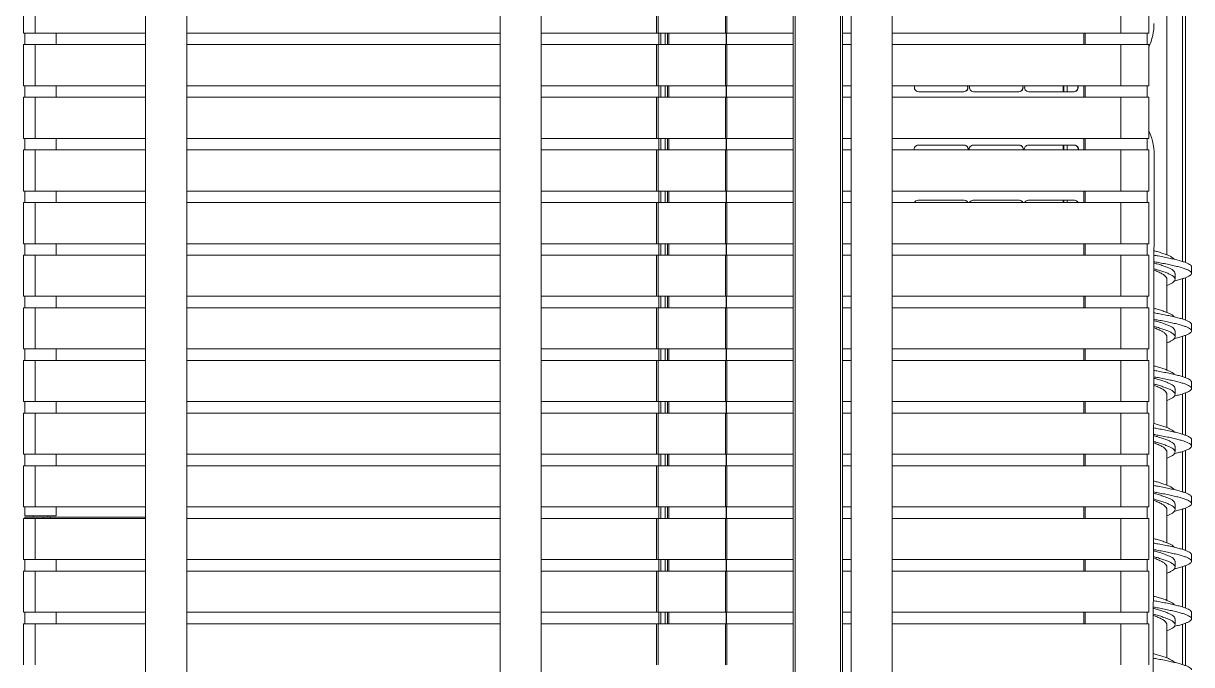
# Model space of a CAD drawing. Header units: millimetres. Extents: x 8553 to 64453, y 11523 to 72084.
# Drawn here: x 49689 to 50825, y 14904 to 15527 of the extents above; entities that cross this region are included whole.
import ezdxf

# ---------------------------------------------------------------- set-up
doc = ezdxf.new("R2010")
doc.units = ezdxf.units.MM
doc.layers.add('grey', color=254, linetype='Continuous')

msp = doc.modelspace()

# ---------------------------------------------------------------- linework, layer by layer
at = {"layer": 'grey', "linetype": 'Continuous', "lineweight": 15}
for p, q in [((50437.751, 14079.24), (50437.751, 16831.474)), ((50439.751, 16831.874), (50439.751, 14078.84)), ((50483.751, 14078.84), (50483.751, 16831.874)), ((50485.751, 16831.757), (50485.751, 14078.957)), ((49808.083, 16771.297), (49808.083, 14149.697)), ((49848.083, 14149.697), (49848.083, 16771.297)), ((50152.846, 16771.297), (50152.846, 14149.697)), ((50192.846, 14149.697), (50192.846, 16771.297)), ((50534.187, 14143.037), (50534.187, 16772.637)), ((50494.187, 16610.557), (50494.187, 14300.157)), ((50816.549, 15590.357), (50816.549, 15295.864)), ((50819.349, 15591.312), (50819.349, 15294.914)), ((50801.351, 15302.302), (50801.351, 15583.929)), ((49689.15, 15557.991), (49689.15, 15517.991)), ((49700.512, 15557.991), (49700.512, 15517.991)), ((50305.084, 15557.991), (50305.084, 15517.991)), ((50306.525, 15557.991), (50306.525, 15517.991)), ((50372.028, 15557.991), (50372.028, 15517.991)), ((50373.191, 15557.991), (50373.191, 15517.991)), ((50756.536, 15557.991), (50756.536, 15517.991)), ((50783.641, 15517.991), (50783.641, 15557.991)), ((49689.15, 15517.991), (49700.512, 15517.991)), ((49690.644, 15517.991), (49690.644, 15506.791)), ((49808.083, 15517.991), (49700.512, 15517.991)), ((49721.044, 15506.791), (49721.044, 15517.991)), ((50152.846, 15517.991), (49848.083, 15517.991)), ((50305.084, 15517.991), (50192.846, 15517.991)), ((50306.525, 15517.991), (50305.084, 15517.991)), ((50372.028, 15517.991), (50306.525, 15517.991)), ((50307.152, 15517.991), (50307.152, 15506.791)), ((50309.137, 15517.991), (50309.137, 15506.791)), ((50313.41, 15517.991), (50313.41, 15506.791)), ((50313.474, 15506.791), (50313.474, 15517.991)), ((50315.483, 15517.991), (50315.483, 15506.791)), ((50317.003, 15517.991), (50317.003, 15506.791)), ((50373.191, 15517.991), (50372.028, 15517.991)), ((50372.655, 15517.991), (50372.655, 15506.791)), ((50372.919, 15517.991), (50372.919, 15506.791)), ((50437.751, 15517.991), (50373.191, 15517.991)), ((50494.187, 15517.991), (50485.751, 15517.991)), ((50756.536, 15517.991), (50534.187, 15517.991)), ((50720.574, 15517.991), (50720.574, 15506.791)), ((50721.83, 15506.791), (50721.83, 15517.991)), ((50783.641, 15517.991), (50756.536, 15517.991)), ((50782.151, 15506.791), (50782.151, 15517.991)), ((49689.15, 15506.791), (49689.15, 15466.791)), ((49689.15, 15506.791), (49700.512, 15506.791)), ((49700.512, 15506.791), (49700.512, 15466.791)), ((49808.083, 15506.791), (49700.512, 15506.791)), ((50152.846, 15506.791), (49848.083, 15506.791)), ((50305.084, 15506.791), (50192.846, 15506.791)), ((50305.084, 15506.791), (50305.084, 15466.791)), ((50306.525, 15506.791), (50305.084, 15506.791)), ((50306.525, 15506.791), (50306.525, 15466.791)), ((50372.028, 15506.791), (50306.525, 15506.791)), ((50372.028, 15506.791), (50372.028, 15466.791)), ((50373.191, 15506.791), (50372.028, 15506.791)), ((50373.191, 15506.791), (50373.191, 15466.791)), ((50437.751, 15506.791), (50373.191, 15506.791)), ((50494.187, 15506.791), (50485.751, 15506.791)), ((50756.536, 15506.791), (50534.187, 15506.791)), ((50756.536, 15506.791), (50756.536, 15466.791)), ((50783.641, 15506.791), (50756.536, 15506.791)), ((50783.641, 15466.791), (50783.641, 15506.791)), ((49689.15, 15466.791), (49700.512, 15466.791)), ((49690.644, 15466.791), (49690.644, 15455.591)), ((49808.083, 15466.791), (49700.512, 15466.791)), ((49721.044, 15455.591), (49721.044, 15466.791)), ((50152.846, 15466.791), (49848.083, 15466.791)), ((50305.084, 15466.791), (50192.846, 15466.791)), ((50306.525, 15466.791), (50305.084, 15466.791)), ((50372.028, 15466.791), (50306.525, 15466.791)), ((50307.152, 15466.791), (50307.152, 15455.591)), ((50309.137, 15466.791), (50309.137, 15455.591)), ((50313.41, 15466.791), (50313.41, 15455.591)), ((50313.474, 15455.591), (50313.474, 15466.791)), ((50315.483, 15466.791), (50315.483, 15455.591)), ((50317.003, 15466.791), (50317.003, 15455.591)), ((50373.191, 15466.791), (50372.028, 15466.791)), ((50372.655, 15466.791), (50372.655, 15455.591)), ((50372.919, 15466.791), (50372.919, 15455.591)), ((50437.751, 15466.791), (50373.191, 15466.791)), ((50494.187, 15466.791), (50485.751, 15466.791)), ((50756.536, 15466.791), (50534.187, 15466.791)), ((50700.551, 15466.791), (50700.551, 15460.988)), ((50700.951, 15466.791), (50700.951, 15460.988)), ((50704.237, 15466.791), (50704.237, 15460.988)), ((50720.574, 15466.791), (50720.574, 15455.591)), ((50721.83, 15455.591), (50721.83, 15466.791)), ((50783.641, 15466.791), (50756.536, 15466.791)), ((50782.151, 15455.591), (50782.151, 15466.791)), ((49689.15, 15455.591), (49689.15, 15415.591)), ((49689.15, 15455.591), (49700.512, 15455.591)), ((49700.512, 15455.591), (49700.512, 15415.591)), ((49808.083, 15455.591), (49700.512, 15455.591)), ((50152.846, 15455.591), (49848.083, 15455.591)), ((50305.084, 15455.591), (50192.846, 15455.591)), ((50305.084, 15455.591), (50305.084, 15415.591)), ((50306.525, 15455.591), (50305.084, 15455.591)), ((50306.525, 15455.591), (50306.525, 15415.591)), ((50372.028, 15455.591), (50306.525, 15455.591)), ((50372.028, 15455.591), (50372.028, 15415.591)), ((50373.191, 15455.591), (50372.028, 15455.591)), ((50373.191, 15455.591), (50373.191, 15415.591)), ((50437.751, 15455.591), (50373.191, 15455.591)), ((50494.187, 15455.591), (50485.751, 15455.591)), ((50756.536, 15455.591), (50534.187, 15455.591)), ((50559.774, 15460.988), (50603.894, 15460.988)), ((50613.348, 15460.988), (50657.467, 15460.988)), ((50666.921, 15460.988), (50711.041, 15460.988)), ((50756.536, 15455.591), (50756.536, 15415.591)), ((50783.641, 15455.591), (50756.536, 15455.591)), ((50783.641, 15415.591), (50783.641, 15455.591)), ((49689.15, 15415.591), (49700.512, 15415.591)), ((49690.644, 15415.591), (49690.644, 15404.391)), ((49808.083, 15415.591), (49700.512, 15415.591)), ((49721.044, 15404.391), (49721.044, 15415.591)), ((50152.846, 15415.591), (49848.083, 15415.591)), ((50305.084, 15415.591), (50192.846, 15415.591)), ((50306.525, 15415.591), (50305.084, 15415.591)), ((50372.028, 15415.591), (50306.525, 15415.591)), ((50307.152, 15415.591), (50307.152, 15404.391)), ((50309.137, 15415.591), (50309.137, 15404.391)), ((50313.41, 15415.591), (50313.41, 15404.391)), ((50313.474, 15404.391), (50313.474, 15415.591)), ((50315.483, 15415.591), (50315.483, 15404.391)), ((50317.003, 15415.591), (50317.003, 15404.391)), ((50373.191, 15415.591), (50372.028, 15415.591)), ((50372.655, 15415.591), (50372.655, 15404.391)), ((50372.919, 15415.591), (50372.919, 15404.391)), ((50437.751, 15415.591), (50373.191, 15415.591)), ((50494.187, 15415.591), (50485.751, 15415.591)), ((50756.536, 15415.591), (50534.187, 15415.591)), ((50604.288, 15408.988), (50559.38, 15408.988)), ((50657.861, 15408.988), (50612.954, 15408.988)), ((50711.435, 15408.988), (50666.527, 15408.988)), ((50700.551, 15408.988), (50700.551, 15404.391)), ((50700.951, 15408.988), (50700.951, 15404.391)), ((50704.237, 15408.988), (50704.237, 15404.391)), ((50720.574, 15415.591), (50720.574, 15404.391)), ((50721.83, 15404.391), (50721.83, 15415.591)), ((50783.641, 15415.591), (50756.536, 15415.591)), ((50782.151, 15404.391), (50782.151, 15415.591)), ((49689.15, 15404.391), (49689.15, 15364.391)), ((49689.15, 15404.391), (49700.512, 15404.391)), ((49700.512, 15404.391), (49700.512, 15364.391)), ((49808.083, 15404.391), (49700.512, 15404.391)), ((50152.846, 15404.391), (49848.083, 15404.391)), ((50305.084, 15404.391), (50192.846, 15404.391)), ((50305.084, 15404.391), (50305.084, 15364.391)), ((50306.525, 15404.391), (50305.084, 15404.391)), ((50306.525, 15404.391), (50306.525, 15364.391)), ((50372.028, 15404.391), (50306.525, 15404.391)), ((50372.028, 15404.391), (50372.028, 15364.391)), ((50373.191, 15404.391), (50372.028, 15404.391)), ((50373.191, 15404.391), (50373.191, 15364.391)), ((50437.751, 15404.391), (50373.191, 15404.391)), ((50494.187, 15404.391), (50485.751, 15404.391)), ((50756.536, 15404.391), (50534.187, 15404.391)), ((50756.536, 15404.391), (50756.536, 15364.391)), ((50783.641, 15404.391), (50756.536, 15404.391)), ((50783.641, 15364.391), (50783.641, 15404.391)), ((50788.899, 15395.707), (50786.76, 14138.008)), ((49689.15, 15364.391), (49700.512, 15364.391)), ((49690.644, 15364.391), (49690.644, 15353.191)), ((49808.083, 15364.391), (49700.512, 15364.391)), ((49721.044, 15353.191), (49721.044, 15364.391)), ((50152.846, 15364.391), (49848.083, 15364.391)), ((50305.084, 15364.391), (50192.846, 15364.391)), ((50306.525, 15364.391), (50305.084, 15364.391)), ((50372.028, 15364.391), (50306.525, 15364.391)), ((50307.152, 15364.391), (50307.152, 15353.191)), ((50309.137, 15364.391), (50309.137, 15353.191)), ((50313.41, 15364.391), (50313.41, 15353.191)), ((50313.474, 15353.191), (50313.474, 15364.391)), ((50315.483, 15364.391), (50315.483, 15353.191)), ((50317.003, 15364.391), (50317.003, 15353.191)), ((50373.191, 15364.391), (50372.028, 15364.391)), ((50372.655, 15364.391), (50372.655, 15353.191)), ((50372.919, 15364.391), (50372.919, 15353.191)), ((50437.751, 15364.391), (50373.191, 15364.391)), ((50494.187, 15364.391), (50485.751, 15364.391)), ((50756.536, 15364.391), (50534.187, 15364.391)), ((50720.574, 15364.391), (50720.574, 15353.191)), ((50721.83, 15353.191), (50721.83, 15364.391)), ((50783.641, 15364.391), (50756.536, 15364.391)), ((50782.151, 15353.191), (50782.151, 15364.391)), ((49689.15, 15353.191), (49689.15, 15313.191)), ((49689.15, 15353.191), (49700.512, 15353.191)), ((49700.512, 15353.191), (49700.512, 15313.191)), ((49808.083, 15353.191), (49700.512, 15353.191)), ((50152.846, 15353.191), (49848.083, 15353.191)), ((50305.084, 15353.191), (50192.846, 15353.191)), ((50305.084, 15353.191), (50305.084, 15313.191)), ((50306.525, 15353.191), (50305.084, 15353.191)), ((50306.525, 15353.191), (50306.525, 15313.191)), ((50372.028, 15353.191), (50306.525, 15353.191)), ((50372.028, 15353.191), (50372.028, 15313.191)), ((50373.191, 15353.191), (50372.028, 15353.191)), ((50373.191, 15353.191), (50373.191, 15313.191)), ((50437.751, 15353.191), (50373.191, 15353.191)), ((50494.187, 15353.191), (50485.751, 15353.191)), ((50756.536, 15353.191), (50534.187, 15353.191)), ((50604.288, 15355.388), (50559.38, 15355.388)), ((50657.861, 15355.388), (50612.954, 15355.388)), ((50711.435, 15355.388), (50666.527, 15355.388)), ((50700.551, 15355.388), (50700.551, 15353.191)), ((50700.951, 15355.388), (50700.951, 15353.191)), ((50704.237, 15355.388), (50704.237, 15353.191)), ((50756.536, 15353.191), (50756.536, 15313.191)), ((50783.641, 15353.191), (50756.536, 15353.191)), ((50783.641, 15313.191), (50783.641, 15353.191)), ((49689.15, 15313.191), (49700.512, 15313.191)), ((49690.644, 15313.191), (49690.644, 15301.991)), ((49808.083, 15313.191), (49700.512, 15313.191)), ((49721.044, 15301.991), (49721.044, 15313.191)), ((50152.846, 15313.191), (49848.083, 15313.191)), ((50305.084, 15313.191), (50192.846, 15313.191)), ((50306.525, 15313.191), (50305.084, 15313.191)), ((50372.028, 15313.191), (50306.525, 15313.191)), ((50307.152, 15313.191), (50307.152, 15301.991)), ((50309.137, 15313.191), (50309.137, 15301.991)), ((50313.41, 15313.191), (50313.41, 15301.991)), ((50313.474, 15301.991), (50313.474, 15313.191)), ((50315.483, 15313.191), (50315.483, 15301.991)), ((50317.003, 15313.191), (50317.003, 15301.991)), ((50373.191, 15313.191), (50372.028, 15313.191)), ((50372.655, 15313.191), (50372.655, 15301.991)), ((50372.919, 15313.191), (50372.919, 15301.991)), ((50437.751, 15313.191), (50373.191, 15313.191)), ((50494.187, 15313.191), (50485.751, 15313.191)), ((50756.536, 15313.191), (50534.187, 15313.191)), ((50720.574, 15313.191), (50720.574, 15301.991)), ((50721.83, 15301.991), (50721.83, 15313.191)), ((50783.641, 15313.191), (50756.536, 15313.191)), ((50782.151, 15301.991), (50782.151, 15313.191)), ((49689.15, 15301.991), (49689.15, 15261.991)), ((49689.15, 15301.991), (49700.512, 15301.991)), ((49700.512, 15301.991), (49700.512, 15261.991)), ((49808.083, 15301.991), (49700.512, 15301.991)), ((50152.846, 15301.991), (49848.083, 15301.991)), ((50305.084, 15301.991), (50192.846, 15301.991)), ((50305.084, 15301.991), (50305.084, 15261.991)), ((50306.525, 15301.991), (50305.084, 15301.991)), ((50306.525, 15301.991), (50306.525, 15261.991)), ((50372.028, 15301.991), (50306.525, 15301.991)), ((50372.028, 15301.991), (50372.028, 15261.991)), ((50373.191, 15301.991), (50372.028, 15301.991)), ((50373.191, 15301.991), (50373.191, 15261.991)), ((50437.751, 15301.991), (50373.191, 15301.991)), ((50494.187, 15301.991), (50485.751, 15301.991)), ((50756.536, 15301.991), (50534.187, 15301.991)), ((50756.536, 15301.991), (50756.536, 15261.991)), ((50783.641, 15301.991), (50756.536, 15301.991)), ((50783.641, 15261.991), (50783.641, 15301.991)), ((50809.29, 15278.691), (50809.29, 15284.337)), ((50825.29, 15284.337), (50825.29, 15290.645)), ((50801.351, 15246.302), (50801.351, 15278.691)), ((50816.549, 15279.119), (50816.549, 15239.864)), ((50819.349, 15280.059), (50819.349, 15238.914)), ((49689.15, 15261.991), (49700.512, 15261.991)), ((49690.644, 15261.991), (49690.644, 15250.791)), ((49808.083, 15261.991), (49700.512, 15261.991)), ((49721.044, 15250.791), (49721.044, 15261.991)), ((50152.846, 15261.991), (49848.083, 15261.991)), ((50305.084, 15261.991), (50192.846, 15261.991)), ((50306.525, 15261.991), (50305.084, 15261.991)), ((50372.028, 15261.991), (50306.525, 15261.991)), ((50307.152, 15261.991), (50307.152, 15250.791)), ((50309.137, 15261.991), (50309.137, 15250.791)), ((50313.41, 15261.991), (50313.41, 15250.791)), ((50313.474, 15250.791), (50313.474, 15261.991)), ((50315.483, 15261.991), (50315.483, 15250.791)), ((50317.003, 15261.991), (50317.003, 15250.791)), ((50373.191, 15261.991), (50372.028, 15261.991)), ((50372.655, 15261.991), (50372.655, 15250.791)), ((50372.919, 15261.991), (50372.919, 15250.791)), ((50437.751, 15261.991), (50373.191, 15261.991)), ((50494.187, 15261.991), (50485.751, 15261.991)), ((50756.536, 15261.991), (50534.187, 15261.991)), ((50720.574, 15261.991), (50720.574, 15250.791)), ((50721.83, 15250.791), (50721.83, 15261.991)), ((50783.641, 15261.991), (50756.536, 15261.991)), ((50782.151, 15250.791), (50782.151, 15261.991)), ((49689.15, 15250.791), (49689.15, 15210.791)), ((49689.15, 15250.791), (49700.512, 15250.791)), ((49700.512, 15250.791), (49700.512, 15210.791)), ((49808.083, 15250.791), (49700.512, 15250.791)), ((50152.846, 15250.791), (49848.083, 15250.791)), ((50305.084, 15250.791), (50192.846, 15250.791)), ((50305.084, 15250.791), (50305.084, 15210.791)), ((50306.525, 15250.791), (50305.084, 15250.791)), ((50306.525, 15250.791), (50306.525, 15210.791)), ((50372.028, 15250.791), (50306.525, 15250.791)), ((50372.028, 15250.791), (50372.028, 15210.791)), ((50373.191, 15250.791), (50372.028, 15250.791)), ((50373.191, 15250.791), (50373.191, 15210.791)), ((50437.751, 15250.791), (50373.191, 15250.791)), ((50494.187, 15250.791), (50485.751, 15250.791)), ((50756.536, 15250.791), (50534.187, 15250.791)), ((50756.536, 15250.791), (50756.536, 15210.791)), ((50783.641, 15250.791), (50756.536, 15250.791)), ((50783.641, 15210.791), (50783.641, 15250.791)), ((50809.29, 15222.691), (50809.29, 15228.337)), ((50825.29, 15228.337), (50825.29, 15234.645)), ((50801.351, 15190.302), (50801.351, 15222.691)), ((50816.549, 15223.119), (50816.549, 15183.864)), ((50819.349, 15224.059), (50819.349, 15182.914)), ((49689.15, 15210.791), (49700.512, 15210.791)), ((49690.644, 15210.791), (49690.644, 15199.591)), ((49808.083, 15210.791), (49700.512, 15210.791)), ((49721.044, 15199.591), (49721.044, 15210.791)), ((50152.846, 15210.791), (49848.083, 15210.791)), ((50305.084, 15210.791), (50192.846, 15210.791)), ((50306.525, 15210.791), (50305.084, 15210.791)), ((50372.028, 15210.791), (50306.525, 15210.791)), ((50307.152, 15210.791), (50307.152, 15199.591)), ((50309.137, 15210.791), (50309.137, 15199.591)), ((50313.41, 15210.791), (50313.41, 15199.591)), ((50313.474, 15199.591), (50313.474, 15210.791)), ((50315.483, 15210.791), (50315.483, 15199.591)), ((50317.003, 15210.791), (50317.003, 15199.591)), ((50373.191, 15210.791), (50372.028, 15210.791)), ((50372.655, 15210.791), (50372.655, 15199.591)), ((50372.919, 15210.791), (50372.919, 15199.591)), ((50437.751, 15210.791), (50373.191, 15210.791)), ((50494.187, 15210.791), (50485.751, 15210.791)), ((50756.536, 15210.791), (50534.187, 15210.791)), ((50720.574, 15210.791), (50720.574, 15199.591)), ((50721.83, 15199.591), (50721.83, 15210.791)), ((50783.641, 15210.791), (50756.536, 15210.791)), ((50782.151, 15199.591), (50782.151, 15210.791)), ((49689.15, 15199.591), (49689.15, 15159.591)), ((49689.15, 15199.591), (49700.512, 15199.591)), ((49700.512, 15199.591), (49700.512, 15159.591)), ((49808.083, 15199.591), (49700.512, 15199.591)), ((50152.846, 15199.591), (49848.083, 15199.591)), ((50305.084, 15199.591), (50192.846, 15199.591)), ((50305.084, 15199.591), (50305.084, 15159.591)), ((50306.525, 15199.591), (50305.084, 15199.591)), ((50306.525, 15199.591), (50306.525, 15159.591)), ((50372.028, 15199.591), (50306.525, 15199.591)), ((50372.028, 15199.591), (50372.028, 15159.591)), ((50373.191, 15199.591), (50372.028, 15199.591)), ((50373.191, 15199.591), (50373.191, 15159.591)), ((50437.751, 15199.591), (50373.191, 15199.591)), ((50494.187, 15199.591), (50485.751, 15199.591)), ((50756.536, 15199.591), (50534.187, 15199.591)), ((50756.536, 15199.591), (50756.536, 15159.591)), ((50783.641, 15199.591), (50756.536, 15199.591)), ((50783.641, 15159.591), (50783.641, 15199.591)), ((50809.29, 15166.691), (50809.29, 15172.337)), ((50825.29, 15172.337), (50825.29, 15178.645)), ((49689.15, 15159.591), (49700.512, 15159.591)), ((49690.644, 15159.591), (49690.644, 15148.391)), ((49808.083, 15159.591), (49700.512, 15159.591)), ((49721.044, 15148.391), (49721.044, 15159.591)), ((50152.846, 15159.591), (49848.083, 15159.591)), ((50305.084, 15159.591), (50192.846, 15159.591)), ((50306.525, 15159.591), (50305.084, 15159.591)), ((50372.028, 15159.591), (50306.525, 15159.591)), ((50307.152, 15159.591), (50307.152, 15148.391)), ((50309.137, 15159.591), (50309.137, 15148.391)), ((50313.41, 15159.591), (50313.41, 15148.391)), ((50313.474, 15148.391), (50313.474, 15159.591)), ((50315.483, 15159.591), (50315.483, 15148.391)), ((50317.003, 15159.591), (50317.003, 15148.391)), ((50373.191, 15159.591), (50372.028, 15159.591)), ((50372.655, 15159.591), (50372.655, 15148.391)), ((50372.919, 15159.591), (50372.919, 15148.391)), ((50437.751, 15159.591), (50373.191, 15159.591)), ((50494.187, 15159.591), (50485.751, 15159.591)), ((50756.536, 15159.591), (50534.187, 15159.591)), ((50720.574, 15159.591), (50720.574, 15148.391)), ((50721.83, 15148.391), (50721.83, 15159.591)), ((50783.641, 15159.591), (50756.536, 15159.591)), ((50782.151, 15148.391), (50782.151, 15159.591)), ((50801.351, 15134.302), (50801.351, 15166.691)), ((50816.549, 15167.119), (50816.549, 15127.864)), ((50819.349, 15168.059), (50819.349, 15126.914)), ((49689.15, 15148.391), (49689.15, 15108.391)), ((49689.15, 15148.391), (49700.512, 15148.391)), ((49700.512, 15148.391), (49700.512, 15108.391)), ((49808.083, 15148.391), (49700.512, 15148.391)), ((50152.846, 15148.391), (49848.083, 15148.391)), ((50305.084, 15148.391), (50192.846, 15148.391)), ((50305.084, 15148.391), (50305.084, 15108.391)), ((50306.525, 15148.391), (50305.084, 15148.391)), ((50306.525, 15148.391), (50306.525, 15108.391)), ((50372.028, 15148.391), (50306.525, 15148.391)), ((50372.028, 15148.391), (50372.028, 15108.391)), ((50373.191, 15148.391), (50372.028, 15148.391)), ((50373.191, 15148.391), (50373.191, 15108.391)), ((50437.751, 15148.391), (50373.191, 15148.391)), ((50494.187, 15148.391), (50485.751, 15148.391)), ((50756.536, 15148.391), (50534.187, 15148.391)), ((50756.536, 15148.391), (50756.536, 15108.391)), ((50783.641, 15148.391), (50756.536, 15148.391)), ((50783.641, 15108.391), (50783.641, 15148.391)), ((50809.29, 15110.691), (50809.29, 15116.337)), ((50819.349, 15112.059), (50819.349, 15070.914)), ((50825.29, 15116.337), (50825.29, 15122.645)), ((49689.15, 15108.391), (49700.512, 15108.391)), ((49690.644, 15108.391), (49690.644, 15097.191)), ((49808.083, 15108.391), (49700.512, 15108.391)), ((49721.044, 15097.191), (49721.044, 15108.391)), ((50152.846, 15108.391), (49848.083, 15108.391)), ((50305.084, 15108.391), (50192.846, 15108.391)), ((50306.525, 15108.391), (50305.084, 15108.391)), ((50372.028, 15108.391), (50306.525, 15108.391)), ((50307.152, 15108.391), (50307.152, 15097.191)), ((50309.137, 15108.391), (50309.137, 15097.191)), ((50313.41, 15108.391), (50313.41, 15097.191)), ((50313.474, 15097.191), (50313.474, 15108.391)), ((50315.483, 15108.391), (50315.483, 15097.191)), ((50317.003, 15108.391), (50317.003, 15097.191)), ((50373.191, 15108.391), (50372.028, 15108.391)), ((50372.655, 15108.391), (50372.655, 15097.191)), ((50372.919, 15108.391), (50372.919, 15097.191)), ((50437.751, 15108.391), (50373.191, 15108.391)), ((50494.187, 15108.391), (50485.751, 15108.391)), ((50756.536, 15108.391), (50534.187, 15108.391)), ((50720.574, 15108.391), (50720.574, 15097.191)), ((50721.83, 15097.191), (50721.83, 15108.391)), ((50783.641, 15108.391), (50756.536, 15108.391)), ((50782.151, 15097.191), (50782.151, 15108.391)), ((50801.351, 15078.302), (50801.351, 15110.691)), ((50816.549, 15111.119), (50816.549, 15071.864)), ((49689.15, 15097.191), (49689.15, 15057.191)), ((49689.15, 15097.191), (49700.512, 15097.191)), ((49700.512, 15097.191), (49700.512, 15057.191)), ((49808.083, 15097.191), (49700.512, 15097.191)), ((50152.846, 15097.191), (49848.083, 15097.191)), ((50305.084, 15097.191), (50192.846, 15097.191)), ((50305.084, 15097.191), (50305.084, 15057.191)), ((50306.525, 15097.191), (50305.084, 15097.191)), ((50306.525, 15097.191), (50306.525, 15057.191)), ((50372.028, 15097.191), (50306.525, 15097.191)), ((50372.028, 15097.191), (50372.028, 15057.191)), ((50373.191, 15097.191), (50372.028, 15097.191)), ((50373.191, 15097.191), (50373.191, 15057.191)), ((50437.751, 15097.191), (50373.191, 15097.191)), ((50494.187, 15097.191), (50485.751, 15097.191)), ((50756.536, 15097.191), (50534.187, 15097.191)), ((50756.536, 15097.191), (50756.536, 15057.191)), ((50783.641, 15097.191), (50756.536, 15097.191)), ((50783.641, 15057.191), (50783.641, 15097.191)), ((50825.29, 15060.337), (50825.29, 15066.645)), ((49689.15, 15057.191), (49700.512, 15057.191)), ((49690.644, 15057.191), (49690.644, 15048.557)), ((49808.083, 15057.191), (49700.512, 15057.191)), ((49721.044, 15048.557), (49721.044, 15057.191)), ((50152.846, 15057.191), (49848.083, 15057.191)), ((50305.084, 15057.191), (50192.846, 15057.191)), ((50306.525, 15057.191), (50305.084, 15057.191)), ((50372.028, 15057.191), (50306.525, 15057.191)), ((50307.152, 15057.191), (50307.152, 15045.991)), ((50309.137, 15057.191), (50309.137, 15045.991)), ((50313.41, 15057.191), (50313.41, 15045.991)), ((50313.474, 15045.991), (50313.474, 15057.191)), ((50315.483, 15057.191), (50315.483, 15045.991)), ((50317.003, 15057.191), (50317.003, 15045.991)), ((50373.191, 15057.191), (50372.028, 15057.191)), ((50372.655, 15057.191), (50372.655, 15045.991)), ((50372.919, 15057.191), (50372.919, 15045.991)), ((50437.751, 15057.191), (50373.191, 15057.191)), ((50494.187, 15057.191), (50485.751, 15057.191)), ((50756.536, 15057.191), (50534.187, 15057.191)), ((50720.574, 15057.191), (50720.574, 15045.991)), ((50721.83, 15045.991), (50721.83, 15057.191)), ((50783.641, 15057.191), (50756.536, 15057.191)), ((50782.151, 15045.991), (50782.151, 15057.191)), ((50809.29, 15054.691), (50809.29, 15060.337)), ((50819.349, 15056.059), (50819.349, 15014.914)), ((49689.15, 15045.991), (49689.15, 15005.991)), ((49689.15, 15045.991), (49700.512, 15045.991)), ((49690.644, 15048.557), (49691.716, 15048.557)), ((49690.644, 15047.357), (49690.644, 15045.991)), ((49690.644, 15047.357), (49708.339, 15047.357)), ((49691.716, 15048.557), (49721.044, 15048.557)), ((49698.644, 15048.557), (49698.644, 15047.357)), ((49700.512, 15045.991), (49700.512, 15005.991)), ((49808.083, 15045.991), (49700.512, 15045.991)), ((49708.339, 15047.357), (49715.571, 15047.357)), ((49708.339, 15045.991), (49708.339, 15047.357)), ((49713.044, 15047.357), (49713.044, 15048.557)), ((49715.571, 15047.357), (49808.083, 15047.357)), ((49715.571, 15047.357), (49715.571, 15045.991)), ((50152.846, 15045.991), (49848.083, 15045.991)), ((50305.084, 15045.991), (50192.846, 15045.991)), ((50305.084, 15045.991), (50305.084, 15005.991)), ((50306.525, 15045.991), (50305.084, 15045.991)), ((50306.525, 15045.991), (50306.525, 15005.991)), ((50372.028, 15045.991), (50306.525, 15045.991)), ((50372.028, 15045.991), (50372.028, 15005.991)), ((50373.191, 15045.991), (50372.028, 15045.991)), ((50373.191, 15045.991), (50373.191, 15005.991)), ((50437.751, 15045.991), (50373.191, 15045.991)), ((50494.187, 15045.991), (50485.751, 15045.991)), ((50756.536, 15045.991), (50534.187, 15045.991)), ((50756.536, 15045.991), (50756.536, 15005.991)), ((50783.641, 15045.991), (50756.536, 15045.991)), ((50783.641, 15005.991), (50783.641, 15045.991)), ((50801.351, 15022.302), (50801.351, 15054.691)), ((50816.549, 15055.119), (50816.549, 15015.864)), ((50825.29, 15004.337), (50825.29, 15010.645)), ((49689.15, 15005.991), (49700.512, 15005.991)), ((49690.644, 15005.991), (49690.644, 14994.791)), ((49808.083, 15005.991), (49700.512, 15005.991)), ((49721.044, 14994.791), (49721.044, 15005.991)), ((50152.846, 15005.991), (49848.083, 15005.991)), ((50305.084, 15005.991), (50192.846, 15005.991)), ((50306.525, 15005.991), (50305.084, 15005.991)), ((50372.028, 15005.991), (50306.525, 15005.991)), ((50307.152, 15005.991), (50307.152, 14994.791)), ((50309.137, 15005.991), (50309.137, 14994.791)), ((50313.41, 15005.991), (50313.41, 14994.791)), ((50313.474, 14994.791), (50313.474, 15005.991)), ((50315.483, 15005.991), (50315.483, 14994.791)), ((50317.003, 15005.991), (50317.003, 14994.791)), ((50373.191, 15005.991), (50372.028, 15005.991)), ((50372.655, 15005.991), (50372.655, 14994.791)), ((50372.919, 15005.991), (50372.919, 14994.791)), ((50437.751, 15005.991), (50373.191, 15005.991)), ((50494.187, 15005.991), (50485.751, 15005.991)), ((50756.536, 15005.991), (50534.187, 15005.991)), ((50720.574, 15005.991), (50720.574, 14994.791)), ((50721.83, 14994.791), (50721.83, 15005.991)), ((50783.641, 15005.991), (50756.536, 15005.991)), ((50782.151, 14994.791), (50782.151, 15005.991)), ((50801.351, 14966.302), (50801.351, 14998.691)), ((50809.29, 14998.691), (50809.29, 15004.337)), ((50816.549, 14999.119), (50816.549, 14959.864)), ((50819.349, 15000.059), (50819.349, 14958.914)), ((49689.15, 14994.791), (49689.15, 14954.791)), ((49689.15, 14994.791), (49700.512, 14994.791)), ((49700.512, 14994.791), (49700.512, 14954.791)), ((49808.083, 14994.791), (49700.512, 14994.791)), ((50152.846, 14994.791), (49848.083, 14994.791)), ((50305.084, 14994.791), (50192.846, 14994.791)), ((50305.084, 14994.791), (50305.084, 14954.791)), ((50306.525, 14994.791), (50305.084, 14994.791)), ((50306.525, 14994.791), (50306.525, 14954.791)), ((50372.028, 14994.791), (50306.525, 14994.791)), ((50372.028, 14994.791), (50372.028, 14954.791)), ((50373.191, 14994.791), (50372.028, 14994.791)), ((50373.191, 14994.791), (50373.191, 14954.791)), ((50437.751, 14994.791), (50373.191, 14994.791)), ((50494.187, 14994.791), (50485.751, 14994.791)), ((50756.536, 14994.791), (50534.187, 14994.791)), ((50756.536, 14994.791), (50756.536, 14954.791)), ((50783.641, 14994.791), (50756.536, 14994.791)), ((50783.641, 14954.791), (50783.641, 14994.791)), ((49689.15, 14954.791), (49700.512, 14954.791)), ((49690.644, 14954.791), (49690.644, 14943.591)), ((49808.083, 14954.791), (49700.512, 14954.791)), ((49721.044, 14943.591), (49721.044, 14954.791)), ((50152.846, 14954.791), (49848.083, 14954.791)), ((50305.084, 14954.791), (50192.846, 14954.791)), ((50306.525, 14954.791), (50305.084, 14954.791)), ((50372.028, 14954.791), (50306.525, 14954.791)), ((50307.152, 14954.791), (50307.152, 14943.591)), ((50309.137, 14954.791), (50309.137, 14943.591)), ((50313.41, 14954.791), (50313.41, 14943.591)), ((50313.474, 14943.591), (50313.474, 14954.791)), ((50315.483, 14954.791), (50315.483, 14943.591)), ((50317.003, 14954.791), (50317.003, 14943.591)), ((50373.191, 14954.791), (50372.028, 14954.791)), ((50372.655, 14954.791), (50372.655, 14943.591)), ((50372.919, 14954.791), (50372.919, 14943.591)), ((50437.751, 14954.791), (50373.191, 14954.791)), ((50494.187, 14954.791), (50485.751, 14954.791)), ((50756.536, 14954.791), (50534.187, 14954.791)), ((50720.574, 14954.791), (50720.574, 14943.591)), ((50721.83, 14943.591), (50721.83, 14954.791)), ((50783.641, 14954.791), (50756.536, 14954.791)), ((50782.151, 14943.591), (50782.151, 14954.791)), ((50825.29, 14948.337), (50825.29, 14954.645)), ((49689.15, 14943.591), (49689.15, 14903.591)), ((49689.15, 14943.591), (49700.512, 14943.591)), ((49700.512, 14943.591), (49700.512, 14903.591)), ((49808.083, 14943.591), (49700.512, 14943.591)), ((50152.846, 14943.591), (49848.083, 14943.591)), ((50305.084, 14943.591), (50192.846, 14943.591)), ((50305.084, 14943.591), (50305.084, 14903.591)), ((50306.525, 14943.591), (50305.084, 14943.591)), ((50306.525, 14943.591), (50306.525, 14903.591)), ((50372.028, 14943.591), (50306.525, 14943.591)), ((50372.028, 14943.591), (50372.028, 14903.591)), ((50373.191, 14943.591), (50372.028, 14943.591)), ((50373.191, 14943.591), (50373.191, 14903.591)), ((50437.751, 14943.591), (50373.191, 14943.591)), ((50494.187, 14943.591), (50485.751, 14943.591)), ((50756.536, 14943.591), (50534.187, 14943.591)), ((50756.536, 14943.591), (50756.536, 14903.591)), ((50783.641, 14943.591), (50756.536, 14943.591)), ((50783.641, 14903.591), (50783.641, 14943.591)), ((50801.351, 14910.302), (50801.351, 14942.691)), ((50809.29, 14942.691), (50809.29, 14948.337)), ((50816.549, 14943.119), (50816.549, 14903.864)), ((50819.349, 14944.059), (50819.349, 14902.914))]:
    msp.add_line(p, q, dxfattribs=at)
for centre, radius, start, end in [((50734.186, 15527.348), 54.602, 334.923031, 0.106761), ((50559.828, 15464.987), 4, 153.179428, 269.236247), ((50603.632, 15464.987), 4, 270.763753, 26.820572), ((50603.84, 15464.987), 4, 270.763753, 26.820572), ((50613.401, 15464.987), 4, 153.179428, 269.236247), ((50657.206, 15464.987), 4, 270.763753, 26.820572), ((50657.414, 15464.987), 4, 270.763753, 26.820572), ((50666.975, 15464.987), 4, 153.179428, 269.236247), ((50710.779, 15464.987), 4, 270.763753, 26.820572), ((50710.987, 15464.987), 4, 270.763753, 26.820572), ((50734.403, 15399.363), 54.618, 356.161755, 25.645073), ((50559.428, 15404.999), 3.989, 90.684331, 188.754301), ((50604.032, 15404.999), 3.989, 351.245699, 89.315669), ((50604.251, 15405.008), 3.98, 351.084334, 89.477034), ((50613.002, 15404.999), 3.989, 90.684331, 188.754301), ((50657.605, 15404.999), 3.989, 351.245699, 89.315669), ((50657.825, 15405.008), 3.98, 351.084334, 89.477034), ((50666.575, 15404.999), 3.989, 90.684331, 188.754301), ((50711.179, 15404.999), 3.989, 351.245699, 89.315669), ((50711.398, 15405.008), 3.98, 351.084334, 89.477034), ((50559.394, 15351.453), 3.935, 90.200996, 153.780415), ((50604.065, 15351.453), 3.935, 26.219585, 89.799004), ((50604.274, 15351.453), 3.935, 26.219585, 89.799004), ((50612.968, 15351.453), 3.935, 90.200996, 153.780415), ((50657.639, 15351.453), 3.935, 26.219585, 89.799004), ((50657.847, 15351.453), 3.935, 26.219585, 89.799004), ((50666.541, 15351.453), 3.935, 90.200996, 153.780415), ((50711.212, 15351.453), 3.935, 26.219585, 89.799004), ((50711.421, 15351.453), 3.935, 26.219585, 89.799004)]:
    msp.add_arc(centre, radius, start, end, dxfattribs=at)
for points, knots in [([(50788.747, 15306.332), (50789.785, 15306.049), (50792.531, 15305.298), (50796.501, 15304.08), (50800.555, 15302.679), (50803.939, 15301.28), (50806.514, 15299.881), (50808.06, 15298.787), (50808.436, 15298.16), (50808.532, 15298)], [0, 0, 0, 0, 0.10220442, 0.27028764, 0.43837087, 0.60636848, 0.77436609, 0.94244931, 1, 1, 1, 1]), ([(50788.727, 15294.384), (50789.772, 15294.098), (50792.524, 15293.346), (50796.5, 15292.126), (50800.558, 15290.725), (50803.927, 15289.326), (50806.558, 15287.927), (50808.329, 15286.526), (50809.239, 15285.328), (50809.196, 15284.599), (50809.181, 15284.336)], [0, 0, 0, 0, 0.085309196, 0.22468487, 0.364060544, 0.503365228, 0.642669912, 0.782045586, 0.921421261, 1, 1, 1, 1]), ([(50788.729, 15295.651), (50790.078, 15295.409), (50793.595, 15294.779), (50798.933, 15293.76), (50804.645, 15292.591), (50809.81, 15291.427), (50814.354, 15290.259), (50818.196, 15289.092), (50821.271, 15287.927), (50823.526, 15286.758), (50824.922, 15285.593), (50825.436, 15284.427), (50825.059, 15283.258), (50823.797, 15282.093), (50821.67, 15280.926), (50818.726, 15279.758), (50814.967, 15278.594), (50811.548, 15277.669), (50809.199, 15277.136), (50808.563, 15276.992)], [0, 0, 0, 0, 0.0388886, 0.1013981, 0.1639574, 0.22645331, 0.28898997, 0.35152664, 0.41402255, 0.47658185, 0.53909135, 0.60160085, 0.66416015, 0.72665606, 0.78919273, 0.8517294, 0.9142253, 0.9767846, 1, 1, 1, 1]), ([(50788.74, 15301.958), (50790.085, 15301.717), (50793.598, 15301.087), (50798.933, 15300.069), (50804.645, 15298.9), (50809.81, 15297.735), (50814.354, 15296.568), (50818.197, 15295.4), (50821.267, 15294.236), (50823.542, 15293.067), (50824.862, 15291.901), (50825.414, 15291.094), (50825.269, 15290.675), (50825.258, 15290.645)], [0, 0, 0, 0, 0.063967687, 0.167064727, 0.270243892, 0.373318507, 0.476460348, 0.57960219, 0.682676805, 0.78585597, 0.88895301, 0.992050049, 1, 1, 1, 1]), ([(50788.717, 15288.74), (50789.766, 15288.454), (50792.521, 15287.701), (50796.501, 15286.48), (50800.558, 15285.079), (50803.929, 15283.68), (50806.551, 15282.281), (50808.355, 15280.88), (50809.297, 15279.479), (50809.353, 15278.08), (50808.527, 15276.681), (50806.817, 15275.28), (50804.461, 15273.942), (50802.336, 15273.071), (50801.351, 15272.668)], [0, 0, 0, 0, 0.05349482, 0.14062267, 0.22775052, 0.31483399, 0.40191746, 0.4890453, 0.57617315, 0.66325662, 0.75034009, 0.83746794, 0.92459579, 1, 1, 1, 1]), ([(50801.324, 15278.691), (50801.333, 15278.721), (50801.511, 15279.335), (50800.856, 15280.531), (50799.298, 15282.281), (50796.61, 15284.031), (50793.13, 15285.768), (50790.209, 15286.922), (50788.764, 15287.493)], [0, 0, 0, 0, 0.01017581, 0.20900676, 0.407831, 0.60664987, 0.8054647, 1, 1, 1, 1]), ([(50788.652, 15250.359), (50789.723, 15250.066), (50792.501, 15249.307), (50796.502, 15248.08), (50800.555, 15246.679), (50803.939, 15245.28), (50806.514, 15243.881), (50808.06, 15242.787), (50808.436, 15242.16), (50808.532, 15242)], [0, 0, 0, 0, 0.10503903, 0.27259157, 0.4401441, 0.60761129, 0.77507849, 0.94263102, 1, 1, 1, 1]), ([(50788.632, 15238.41), (50789.709, 15238.116), (50792.495, 15237.355), (50796.501, 15236.126), (50800.558, 15234.725), (50803.927, 15233.326), (50806.558, 15231.927), (50808.329, 15230.526), (50809.239, 15229.328), (50809.196, 15228.599), (50809.181, 15228.336)], [0, 0, 0, 0, 0.087705199, 0.226715783, 0.365726367, 0.504666147, 0.643605927, 0.782616511, 0.921627095, 1, 1, 1, 1]), ([(50788.634, 15239.668), (50790.015, 15239.421), (50793.564, 15238.785), (50798.934, 15237.76), (50804.645, 15236.591), (50809.81, 15235.427), (50814.354, 15234.259), (50818.196, 15233.092), (50821.271, 15231.927), (50823.526, 15230.758), (50824.922, 15229.593), (50825.436, 15228.427), (50825.059, 15227.258), (50823.797, 15226.093), (50821.67, 15224.926), (50818.726, 15223.758), (50814.967, 15222.594), (50811.548, 15221.669), (50809.199, 15221.136), (50808.563, 15220.992)], [0, 0, 0, 0, 0.03977414, 0.10222605, 0.1647277, 0.22716603, 0.28964508, 0.35212413, 0.41456245, 0.47706411, 0.53951602, 0.60196793, 0.66446959, 0.72690791, 0.78938696, 0.85186601, 0.91430433, 0.97680599, 1, 1, 1, 1]), ([(50788.645, 15245.975), (50790.022, 15245.728), (50793.568, 15245.093), (50798.934, 15244.069), (50804.644, 15242.9), (50809.81, 15241.735), (50814.354, 15240.568), (50818.197, 15239.4), (50821.267, 15238.236), (50823.542, 15237.067), (50824.862, 15235.901), (50825.414, 15235.094), (50825.269, 15234.675), (50825.258, 15234.645)], [0, 0, 0, 0, 0.06538925, 0.16832972, 0.27135218, 0.37427026, 0.47725545, 0.58024065, 0.68315873, 0.78618119, 0.88912166, 0.99206212, 1, 1, 1, 1]), ([(50801.324, 15222.691), (50801.333, 15222.721), (50801.511, 15223.335), (50800.858, 15224.531), (50799.293, 15226.281), (50796.628, 15228.031), (50793.037, 15229.781), (50790.277, 15230.953), (50788.637, 15231.543), (50788.62, 15231.549)], [0, 0, 0, 0, 0.01011127, 0.20768103, 0.40524413, 0.60280188, 0.80035563, 0.9979067, 1, 1, 1, 1]), ([(50788.622, 15232.767), (50789.703, 15232.472), (50792.492, 15231.71), (50796.501, 15230.48), (50800.558, 15229.079), (50803.929, 15227.68), (50806.551, 15226.281), (50808.355, 15224.88), (50809.297, 15223.479), (50809.353, 15222.08), (50808.527, 15220.681), (50806.817, 15219.28), (50804.461, 15217.942), (50802.336, 15217.071), (50801.351, 15216.668)], [0, 0, 0, 0, 0.05504625, 0.14203129, 0.22901632, 0.31595705, 0.40289778, 0.48988282, 0.57686785, 0.66380859, 0.75074932, 0.83773435, 0.92471939, 1, 1, 1, 1]), ([(50788.557, 15194.385), (50789.66, 15194.084), (50792.471, 15193.316), (50796.502, 15192.08), (50800.555, 15190.679), (50803.939, 15189.28), (50806.514, 15187.881), (50808.06, 15186.787), (50808.436, 15186.16), (50808.532, 15186)], [0, 0, 0, 0, 0.1078558, 0.27488099, 0.44190617, 0.60884628, 0.7757864, 0.94281158, 1, 1, 1, 1]), ([(50788.537, 15182.436), (50789.647, 15182.133), (50792.465, 15181.364), (50796.501, 15180.126), (50800.558, 15178.725), (50803.927, 15177.326), (50806.558, 15175.927), (50808.329, 15174.526), (50809.239, 15173.328), (50809.196, 15172.599), (50809.181, 15172.336)], [0, 0, 0, 0, 0.09008868, 0.22873608, 0.36738349, 0.50596027, 0.64453705, 0.78318445, 0.92183185, 1, 1, 1, 1]), ([(50788.539, 15183.686), (50789.952, 15183.432), (50793.534, 15182.79), (50798.934, 15181.76), (50804.644, 15180.591), (50809.81, 15179.427), (50814.354, 15178.259), (50818.196, 15177.092), (50821.271, 15175.927), (50823.526, 15174.758), (50824.922, 15173.593), (50825.436, 15172.427), (50825.059, 15171.258), (50823.797, 15170.093), (50821.67, 15168.926), (50818.726, 15167.758), (50814.967, 15166.594), (50811.548, 15165.669), (50809.199, 15165.136), (50808.563, 15164.992)], [0, 0, 0, 0, 0.04065805, 0.10305247, 0.16549659, 0.22787744, 0.29029898, 0.35272051, 0.41510136, 0.47754549, 0.53993991, 0.60233433, 0.66477845, 0.7271593, 0.78958083, 0.85200237, 0.91438322, 0.97682734, 1, 1, 1, 1]), ([(50788.549, 15189.992), (50789.959, 15189.74), (50793.537, 15189.098), (50798.934, 15188.069), (50804.644, 15186.9), (50809.81, 15185.735), (50814.354, 15184.568), (50818.197, 15183.4), (50821.267, 15182.236), (50823.542, 15181.067), (50824.862, 15179.901), (50825.414, 15179.094), (50825.269, 15178.675), (50825.258, 15178.645)], [0, 0, 0, 0, 0.0668065, 0.16959087, 0.27245711, 0.37521912, 0.47804815, 0.58087718, 0.68363919, 0.78650543, 0.8892898, 0.99207416, 1, 1, 1, 1]), ([(50801.324, 15166.691), (50801.333, 15166.721), (50801.511, 15167.335), (50800.858, 15168.531), (50799.294, 15170.281), (50796.628, 15172.031), (50793.038, 15173.781), (50790.247, 15174.965), (50788.574, 15175.566), (50788.525, 15175.583)], [0, 0, 0, 0, 0.010072348, 0.206881657, 0.403684321, 0.600481664, 0.797275013, 0.994065699, 1, 1, 1, 1]), ([(50788.527, 15176.793), (50789.64, 15176.489), (50792.462, 15175.719), (50796.501, 15174.48), (50800.558, 15173.079), (50803.929, 15171.68), (50806.551, 15170.281), (50808.355, 15168.88), (50809.297, 15167.479), (50809.353, 15166.08), (50808.527, 15164.681), (50806.817, 15163.28), (50804.461, 15161.942), (50802.336, 15161.071), (50801.351, 15160.668)], [0, 0, 0, 0, 0.05659261, 0.1434353, 0.23027799, 0.31707644, 0.4038749, 0.49071759, 0.57756028, 0.66435874, 0.7511572, 0.83799989, 0.92484258, 1, 1, 1, 1]), ([(50788.462, 15138.411), (50789.597, 15138.101), (50792.441, 15137.325), (50796.502, 15136.08), (50800.555, 15134.679), (50803.939, 15133.28), (50806.514, 15131.881), (50808.06, 15130.787), (50808.436, 15130.16), (50808.532, 15130)], [0, 0, 0, 0, 0.1106549, 0.27715604, 0.44365719, 0.61007352, 0.77648986, 0.94299101, 1, 1, 1, 1]), ([(50788.441, 15126.463), (50789.584, 15126.151), (50792.435, 15125.372), (50796.501, 15124.126), (50800.558, 15122.725), (50803.927, 15121.326), (50806.558, 15119.927), (50808.329, 15118.526), (50809.239, 15117.328), (50809.196, 15116.599), (50809.181, 15116.336)], [0, 0, 0, 0, 0.09245974, 0.23074586, 0.36903197, 0.50724765, 0.64546332, 0.78374943, 0.92203555, 1, 1, 1, 1]), ([(50788.444, 15127.703), (50789.889, 15127.444), (50793.503, 15126.796), (50798.934, 15125.76), (50804.644, 15124.591), (50809.81, 15123.427), (50814.354, 15122.259), (50818.196, 15121.092), (50821.271, 15119.927), (50823.526, 15118.758), (50824.922, 15117.593), (50825.436, 15116.427), (50825.059, 15115.258), (50823.797, 15114.093), (50821.67, 15112.926), (50818.726, 15111.758), (50814.967, 15110.594), (50811.548, 15109.669), (50809.199, 15109.136), (50808.563, 15108.992)], [0, 0, 0, 0, 0.04154033, 0.10387737, 0.16626407, 0.22858755, 0.29095167, 0.3533158, 0.41563928, 0.47802597, 0.54036301, 0.60270005, 0.66508675, 0.72741022, 0.78977435, 0.85213848, 0.91446196, 0.97684865, 1, 1, 1, 1]), ([(50788.454, 15134.009), (50789.896, 15133.751), (50793.506, 15133.104), (50798.934, 15132.069), (50804.644, 15130.9), (50809.81, 15129.735), (50814.354, 15128.568), (50818.197, 15127.4), (50821.267, 15126.236), (50823.542, 15125.067), (50824.862, 15123.901), (50825.414, 15123.094), (50825.269, 15122.675), (50825.258, 15122.645)], [0, 0, 0, 0, 0.06821947, 0.1708482, 0.27355869, 0.37616511, 0.47883844, 0.58151178, 0.6841182, 0.78682869, 0.88945742, 0.99208616, 1, 1, 1, 1]), ([(50801.324, 15110.691), (50801.333, 15110.721), (50801.511, 15111.335), (50800.858, 15112.531), (50799.294, 15114.281), (50796.627, 15116.031), (50793.04, 15117.781), (50790.217, 15118.976), (50788.511, 15119.588), (50788.43, 15119.617)], [0, 0, 0, 0, 0.01003373, 0.20608841, 0.40213647, 0.59817924, 0.79421802, 0.99025415, 1, 1, 1, 1]), ([(50788.432, 15120.82), (50789.577, 15120.507), (50792.432, 15119.728), (50796.502, 15118.48), (50800.558, 15117.079), (50803.929, 15115.68), (50806.551, 15114.281), (50808.355, 15112.88), (50809.297, 15111.479), (50809.353, 15110.08), (50808.527, 15108.681), (50806.817, 15107.28), (50804.461, 15105.942), (50802.336, 15105.071), (50801.351, 15104.668)], [0, 0, 0, 0, 0.05813391, 0.14483472, 0.23153553, 0.31819218, 0.40484883, 0.49154964, 0.57825045, 0.6649071, 0.75156375, 0.83826456, 0.92496537, 1, 1, 1, 1]), ([(50788.359, 15078.027), (50789.833, 15077.762), (50793.476, 15077.11), (50798.934, 15076.069), (50804.644, 15074.9), (50809.81, 15073.735), (50814.354, 15072.568), (50818.197, 15071.4), (50821.267, 15070.236), (50823.542, 15069.067), (50824.862, 15067.901), (50825.414, 15067.094), (50825.269, 15066.675), (50825.258, 15066.645)], [0, 0, 0, 0, 0.06962815, 0.17210174, 0.27465695, 0.37710824, 0.47962635, 0.58214446, 0.68459575, 0.78715096, 0.88962454, 0.99209813, 1, 1, 1, 1]), ([(50788.367, 15082.438), (50789.534, 15082.119), (50792.411, 15081.334), (50796.503, 15080.08), (50800.555, 15078.679), (50803.939, 15077.28), (50806.514, 15075.881), (50808.06, 15074.787), (50808.436, 15074.16), (50808.532, 15074)], [0, 0, 0, 0, 0.11343648, 0.27941686, 0.44539725, 0.61129309, 0.77718893, 0.94316931, 1, 1, 1, 1]), ([(50788.346, 15070.489), (50789.521, 15070.168), (50792.405, 15069.381), (50796.502, 15068.126), (50800.558, 15066.725), (50803.927, 15065.326), (50806.558, 15063.927), (50808.329, 15062.526), (50809.239, 15061.328), (50809.196, 15060.599), (50809.181, 15060.336)], [0, 0, 0, 0, 0.09481848, 0.23274518, 0.37067188, 0.50852833, 0.64638478, 0.78431148, 0.92223818, 1, 1, 1, 1]), ([(50788.348, 15071.72), (50789.826, 15071.455), (50793.472, 15070.802), (50798.934, 15069.76), (50804.644, 15068.591), (50809.81, 15067.427), (50814.354, 15066.259), (50818.196, 15065.092), (50821.271, 15063.927), (50823.526, 15062.758), (50824.922, 15061.593), (50825.436, 15060.427), (50825.059, 15059.258), (50823.797, 15058.093), (50821.67, 15056.926), (50818.726, 15055.758), (50814.967, 15054.594), (50811.548, 15053.669), (50809.199, 15053.136), (50808.563, 15052.992)], [0, 0, 0, 0, 0.042421, 0.10470076, 0.16703013, 0.22929635, 0.29160317, 0.35391, 0.41617621, 0.47850558, 0.54078534, 0.6030651, 0.66539447, 0.72766069, 0.78996751, 0.85227434, 0.91454055, 0.97686993, 1, 1, 1, 1]), ([(50801.324, 15054.691), (50801.333, 15054.721), (50801.511, 15055.335), (50800.858, 15056.531), (50799.294, 15058.281), (50796.627, 15060.031), (50793.041, 15061.781), (50790.188, 15062.988), (50788.447, 15063.611), (50788.335, 15063.652)], [0, 0, 0, 0, 0.0099954, 0.20530122, 0.40060045, 0.5958944, 0.79118438, 0.98647173, 1, 1, 1, 1]), ([(50788.337, 15064.846), (50789.515, 15064.524), (50792.402, 15063.736), (50796.502, 15062.48), (50800.558, 15061.079), (50803.929, 15059.68), (50806.551, 15058.281), (50808.355, 15056.88), (50809.297, 15055.479), (50809.353, 15054.08), (50808.527, 15052.681), (50806.817, 15051.28), (50804.461, 15049.942), (50802.336, 15049.071), (50801.351, 15048.668)], [0, 0, 0, 0, 0.05967018, 0.14622957, 0.23278897, 0.31930427, 0.40581958, 0.49237897, 0.57893836, 0.66545367, 0.75196897, 0.83852836, 0.92508776, 1, 1, 1, 1]), ([(50788.264, 15022.044), (50789.77, 15021.774), (50793.445, 15021.115), (50798.934, 15020.069), (50804.644, 15018.9), (50809.811, 15017.735), (50814.354, 15016.568), (50818.197, 15015.4), (50821.267, 15014.236), (50823.542, 15013.067), (50824.862, 15011.901), (50825.414, 15011.094), (50825.269, 15010.675), (50825.258, 15010.645)], [0, 0, 0, 0, 0.07103259, 0.17335148, 0.27575188, 0.37804852, 0.48041188, 0.58277523, 0.68507187, 0.78747227, 0.88979116, 0.99211005, 1, 1, 1, 1]), ([(50788.271, 15026.464), (50789.472, 15026.136), (50792.381, 15025.342), (50796.503, 15024.08), (50800.555, 15022.679), (50803.939, 15021.28), (50806.514, 15019.881), (50808.06, 15018.787), (50808.436, 15018.16), (50808.532, 15018)], [0, 0, 0, 0, 0.11620072, 0.28166359, 0.44712646, 0.61250505, 0.77788364, 0.94334651, 1, 1, 1, 1]), ([(50788.251, 15014.515), (50789.458, 15014.186), (50792.375, 15013.39), (50796.502, 15012.126), (50800.558, 15010.725), (50803.927, 15009.326), (50806.558, 15007.927), (50808.329, 15006.526), (50809.239, 15005.328), (50809.196, 15004.599), (50809.181, 15004.336)], [0, 0, 0, 0, 0.09716499, 0.23473414, 0.37230329, 0.50980238, 0.64730146, 0.78487061, 0.92243976, 1, 1, 1, 1]), ([(50788.253, 15015.737), (50789.763, 15015.467), (50793.441, 15014.808), (50798.934, 15013.76), (50804.644, 15012.591), (50809.81, 15011.427), (50814.354, 15010.259), (50818.196, 15009.092), (50821.271, 15007.927), (50823.526, 15006.758), (50824.922, 15005.593), (50825.436, 15004.427), (50825.059, 15003.258), (50823.797, 15002.093), (50821.67, 15000.926), (50818.726, 14999.758), (50814.967, 14998.594), (50811.548, 14997.669), (50809.199, 14997.136), (50808.563, 14996.992)], [0, 0, 0, 0, 0.04330005, 0.10552263, 0.16779479, 0.23000384, 0.29225347, 0.3545031, 0.41671215, 0.47898431, 0.5412069, 0.60342948, 0.66570164, 0.72791069, 0.79016032, 0.85240995, 0.914619, 0.97689116, 1, 1, 1, 1]), ([(50801.324, 14998.691), (50801.333, 14998.721), (50801.511, 14999.335), (50800.858, 15000.531), (50799.294, 15002.281), (50796.627, 15004.031), (50793.042, 15005.781), (50790.158, 15006.999), (50788.384, 15007.634), (50788.239, 15007.686)], [0, 0, 0, 0, 0.009957368, 0.204520029, 0.39907612, 0.59362695, 0.788173833, 0.982718083, 1, 1, 1, 1]), ([(50788.241, 15008.872), (50789.452, 15008.542), (50792.372, 15007.745), (50796.502, 15006.48), (50800.557, 15005.079), (50803.929, 15003.68), (50806.551, 15002.281), (50808.355, 15000.88), (50809.297, 14999.479), (50809.353, 14998.08), (50808.527, 14996.681), (50806.817, 14995.28), (50804.461, 14993.942), (50802.336, 14993.071), (50801.351, 14992.668)], [0, 0, 0, 0, 0.061201451, 0.147619887, 0.234038323, 0.320412743, 0.406787162, 0.493205599, 0.579624035, 0.665998455, 0.752372874, 0.83879131, 0.925209747, 1, 1, 1, 1]), ([(50788.169, 14966.061), (50789.707, 14965.785), (50793.414, 14965.121), (50798.935, 14964.069), (50804.644, 14962.9), (50809.811, 14961.735), (50814.354, 14960.568), (50818.197, 14959.4), (50821.267, 14958.236), (50823.542, 14957.067), (50824.862, 14955.901), (50825.414, 14955.094), (50825.269, 14954.675), (50825.258, 14954.645)], [0, 0, 0, 0, 0.07243279, 0.17459746, 0.27684352, 0.37898597, 0.48119503, 0.5834041, 0.68554655, 0.7877926, 0.88995727, 0.99212195, 1, 1, 1, 1]), ([(50788.176, 14970.49), (50789.409, 14970.154), (50792.351, 14969.351), (50796.503, 14968.08), (50800.555, 14966.679), (50803.939, 14965.28), (50806.514, 14963.881), (50808.06, 14962.787), (50808.436, 14962.16), (50808.532, 14962)], [0, 0, 0, 0, 0.11894777, 0.28389635, 0.44884492, 0.61370947, 0.77857403, 0.9435226, 1, 1, 1, 1]), ([(50788.156, 14958.542), (50789.396, 14958.204), (50792.345, 14957.399), (50796.503, 14956.126), (50800.558, 14954.725), (50803.927, 14953.326), (50806.558, 14951.927), (50808.329, 14950.526), (50809.239, 14949.328), (50809.196, 14948.599), (50809.181, 14948.336)], [0, 0, 0, 0, 0.09949936, 0.23671281, 0.37392627, 0.51106983, 0.6482134, 0.78542685, 0.9226403, 1, 1, 1, 1]), ([(50788.158, 14959.754), (50789.7, 14959.478), (50793.411, 14958.813), (50798.935, 14957.76), (50804.644, 14956.591), (50809.81, 14955.427), (50814.354, 14954.259), (50818.196, 14953.092), (50821.271, 14951.927), (50823.526, 14950.758), (50824.922, 14949.593), (50825.436, 14948.427), (50825.059, 14947.258), (50823.797, 14946.093), (50821.67, 14944.926), (50818.726, 14943.758), (50814.967, 14942.594), (50811.548, 14941.669), (50809.199, 14941.136), (50808.563, 14940.992)], [0, 0, 0, 0, 0.04417748, 0.106343, 0.16855804, 0.23071004, 0.29290258, 0.35509512, 0.41724711, 0.47946216, 0.54162768, 0.6037932, 0.66600824, 0.72816024, 0.79035278, 0.85254531, 0.91469731, 0.97691235, 1, 1, 1, 1]), ([(50801.324, 14942.691), (50801.333, 14942.721), (50801.511, 14943.335), (50800.858, 14944.531), (50799.294, 14946.281), (50796.626, 14948.031), (50793.044, 14949.781), (50790.128, 14951.01), (50788.321, 14951.657), (50788.144, 14951.72)], [0, 0, 0, 0, 0.00991962, 0.20374476, 0.39756334, 0.59137669, 0.78518611, 0.9789929, 1, 1, 1, 1]), ([(50788.146, 14952.899), (50789.389, 14952.56), (50792.342, 14951.754), (50796.503, 14950.48), (50800.557, 14949.079), (50803.929, 14947.68), (50806.551, 14946.281), (50808.355, 14944.88), (50809.297, 14943.479), (50809.353, 14942.08), (50808.527, 14940.681), (50806.817, 14939.28), (50804.461, 14937.942), (50802.336, 14937.071), (50801.351, 14936.668)], [0, 0, 0, 0, 0.06272774, 0.14900568, 0.23528362, 0.32151761, 0.4077516, 0.49402954, 0.58030748, 0.66654147, 0.75277546, 0.8390534, 0.92533134, 1, 1, 1, 1]), ([(50788.073, 14910.078), (50789.644, 14909.797), (50793.384, 14909.127), (50798.935, 14908.069), (50804.644, 14906.9), (50809.811, 14905.735), (50814.354, 14904.568), (50818.197, 14903.4), (50821.267, 14902.236), (50823.542, 14901.067), (50824.862, 14899.901), (50825.414, 14899.094), (50825.269, 14898.675), (50825.258, 14898.645)], [0, 0, 0, 0, 0.07382878, 0.175839693, 0.277931866, 0.379920591, 0.481975834, 0.584031078, 0.686019802, 0.788111976, 0.890122889, 0.992133802, 1, 1, 1, 1]), ([(50788.081, 14914.517), (50789.346, 14914.172), (50792.322, 14913.36), (50796.504, 14912.08), (50800.555, 14910.679), (50803.939, 14909.28), (50806.514, 14907.881), (50808.06, 14906.787), (50808.436, 14906.16), (50808.532, 14906)], [0, 0, 0, 0, 0.12167781, 0.28611527, 0.45055273, 0.61490643, 0.77926014, 0.9436976, 1, 1, 1, 1])]:
    msp.add_open_spline(points, degree=3, knots=knots, dxfattribs=at)

doc.saveas('drawing.dxf')
